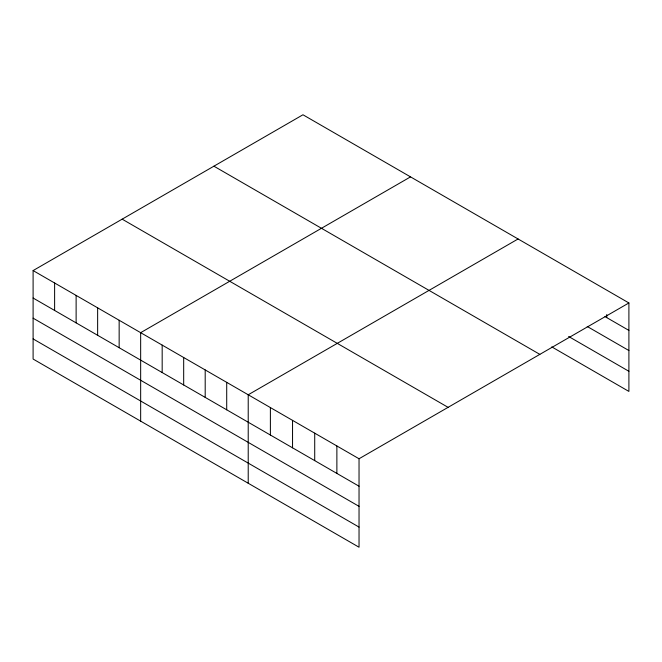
<?xml version="1.0" encoding="UTF-8"?>
<svg xmlns="http://www.w3.org/2000/svg" width="662" height="662" viewBox="0 0 662 662"><rect width="100%" height="100%" fill="white"/><g stroke="black" fill="none" stroke-linecap="round" stroke-linejoin="round"><path stroke-width="0.99" d="M359.036 506.347L359.036 458.758L33.1 270.576L33.1 359.044L359.036 547.226L359.036 506.347L33.1 318.165M551.769 346.888L628.9 391.424L628.9 302.956L302.964 114.774L33.1 270.576M410.523 176.878L140.658 332.68L140.658 421.148M518.081 238.974L248.217 394.775L248.217 483.243M359.036 458.758L628.9 302.956M604.96 316.585L628.9 330.412M587.235 326.482L628.9 350.546M568.617 336.478L628.9 371.291M213.909 166.187L539.844 354.369M122.156 219.163L448.091 407.345M33.1 298.032L359.036 486.214M33.1 338.911L359.036 527.093M606.74 314.566L606.74 317.611M336.875 445.965L336.875 473.413M314.715 433.163L314.715 460.62M292.546 420.37L292.546 447.826M270.386 407.577L270.386 435.025M226.71 382.355L226.71 409.811M205.195 369.934L205.195 397.39M183.68 357.521L183.68 384.97M162.173 345.101L162.173 372.549M119.152 320.259L119.152 347.716M97.637 307.838L97.637 335.295M76.122 295.418L76.122 322.874M54.615 282.997L54.615 310.453"/></g></svg>
